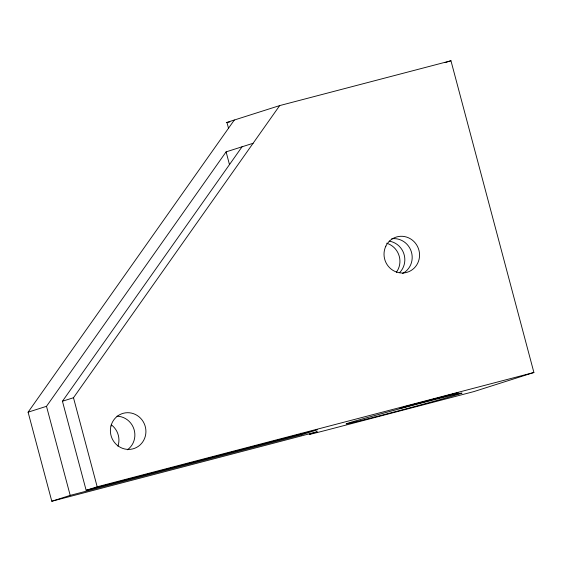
<?xml version="1.0" encoding="UTF-8"?>
<svg xmlns="http://www.w3.org/2000/svg" width="562" height="562" viewBox="0 0 562 562"><rect width="100%" height="100%" fill="white"/><g stroke="black" fill="none" stroke-linecap="round" stroke-linejoin="round"><path stroke-width="0.84" d="M228.523 128.298L226.95 122.368L279.693 105.586L450.956 60.759L533.9 372.494L473.794 391.616L328.222 429.719A29.61 0.414 -14.9 0 1 309.894 434.103L317.256 431.757L51.795 501.241L28.1 412.171L234.305 120.029M28.1 412.171L46.498 406.319L226.1 151.866L253.09 143.282M51.795 501.241L70.201 495.382L301.401 434.869L317.347 429.797L86.148 490.31L62.445 401.247L242.046 146.794M62.445 401.247L73.489 397.734L279.693 105.586M445.111 62.621L450.956 60.759M86.148 490.31L97.184 486.797L533.9 372.494M226.1 151.866L229.479 164.582M300.951 433.176L301.401 434.869M73.489 397.734L97.184 486.797M46.498 406.319L70.201 495.382M389.241 241.154A18.434 17.703 72.3 0 1 403.846 253.687A18.434 17.703 72.3 0 1 399.737 272.507M386.621 243.22A18.434 17.703 72.3 0 1 396.351 272.289M391.707 238.766A18.434 17.703 72.3 0 1 411.37 251.853A18.434 17.703 72.3 0 1 402.308 273.631M116.966 416.203A18.434 17.703 72.3 0 1 134.016 429.319A18.434 17.703 72.3 0 1 127.419 449.783M111.234 424.76A18.434 17.703 72.3 0 1 117.915 446.186M229.879 121.891A29.61 0.414 -14.9 0 1 228.397 122.235M227.294 122.481A29.61 0.414 -14.9 0 1 226.95 122.368M406.656 406.214L399.301 408.553L458.037 392.761L406.656 406.214M374.327 417.137A59.916 0.836 -14.9 0 0 462.027 393.077A59.916 0.836 -14.9 0 0 376.055 415.178A59.916 0.836 -14.9 0 0 374.327 417.137M385.841 246.149A18.434 17.703 72.3 0 0 402.968 272.992A18.434 17.703 72.3 0 0 416.554 244.779A18.434 17.703 72.3 0 0 385.841 246.149M110.953 426.031A18.434 17.703 72.3 0 0 132.892 448.869A18.434 17.703 72.3 0 0 140.612 418.269A18.434 17.703 72.3 0 0 110.953 426.031"/></g></svg>
